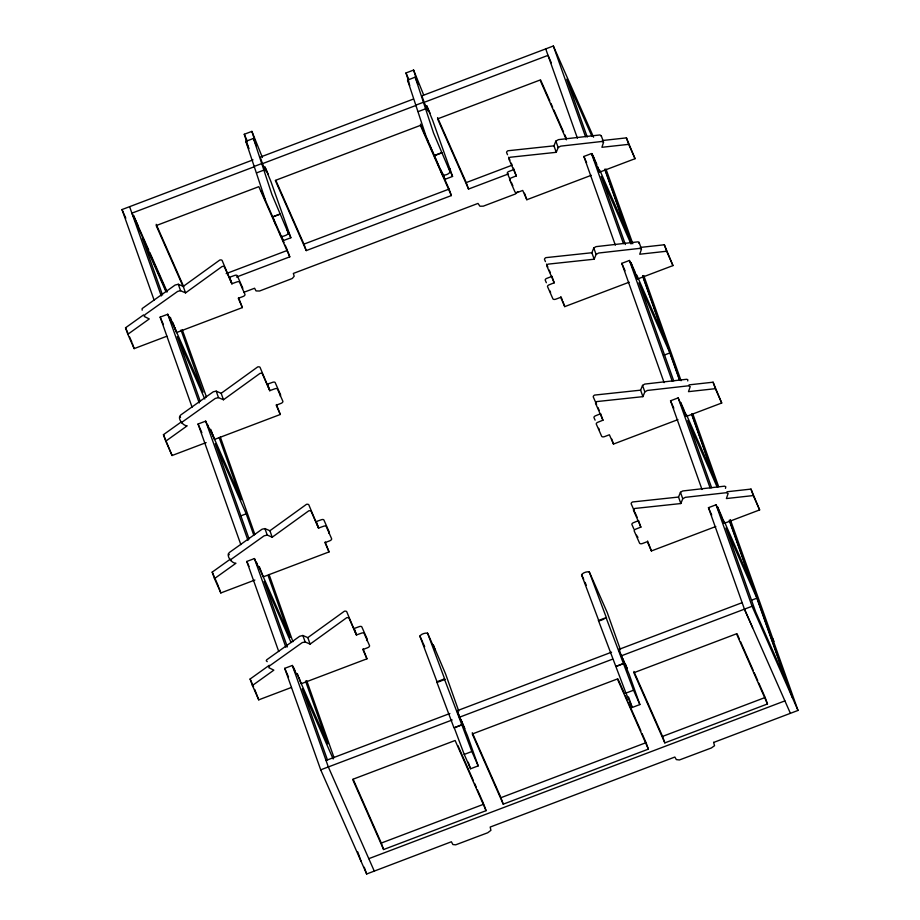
<?xml version="1.0" encoding="UTF-8"?>
<svg xmlns="http://www.w3.org/2000/svg" width="920" height="920" viewBox="0 0 920 920"><rect width="100%" height="100%" fill="white"/><g stroke="black" fill="none" stroke-linecap="round" stroke-linejoin="round"><path stroke-width="1.38" d="M601.243 136.102L600.047 134.941L558.428 139.644L555.875 141.082L553.966 145.843L556.255 152.317L510.255 157.239A2.702 1.449 -19.5 0 0 509.335 157.941A2.633 1.414 -19.5 0 0 508.921 159.125L516.304 175.869L511.048 177.986A2.265 1.219 -19.5 0 0 509.599 179.676L514.993 191.969A2.599 1.391 -19.5 0 0 517.96 192.257L522.732 190.452L526.827 199.732L591.261 175.306M265.546 200.525L245.835 141.358L253.46 138.437L256.461 145.751L251.896 131.387L244.271 134.274L248.837 148.649L248.457 147.683M253.46 138.471L271.871 194.384L288.248 233.024C289.536 234.439 280.841 237.774 280.623 235.911M441.059 170.66L440.841 170.05L444.935 179.331L452.559 176.433L448.466 167.164C454.422 172.097 445.257 176.559 442.324 174.605L425.948 135.964L407.572 80.155L415.161 77.13L418.151 84.445L413.597 70.069L405.973 72.968L408.871 82.11M415.161 77.153L433.561 133.066L450.248 172.35M629.165 282.198L564.742 306.624L560.648 297.344L555.875 299.149A2.599 1.391 -19.5 0 1 552.909 298.862L547.503 286.568A2.265 1.219 -19.5 0 1 548.964 284.889L554.219 282.762L546.837 266.018A2.633 1.414 -19.5 0 1 547.25 264.833A2.702 1.449 -19.5 0 1 548.159 264.132L594.17 259.21L596.091 254.449L598.644 253.023L639.492 248.4L641.47 249.182L639.733 254.23L666.632 251.24L672.957 265.592L637.594 279.002L629.418 260.464L621.793 263.35L664.102 382.628M677.913 419.623L613.49 444.061L609.396 434.78L604.624 436.586A2.599 1.391 -19.5 0 1 601.657 436.287L596.252 424.005A2.265 1.219 -19.5 0 1 597.712 422.315L602.968 420.198L595.585 403.443A2.633 1.414 -19.5 0 1 595.987 402.27A2.702 1.449 -19.5 0 1 596.907 401.568L642.919 396.647L644.839 391.885L647.393 390.448L688.24 385.836L690.219 386.618L688.482 391.655L715.369 388.677L721.706 403.017L686.331 416.438L678.155 397.888L670.542 400.786L702.006 489.486M715.829 526.516L651.406 550.953L647.312 541.673L642.539 543.478A2.599 1.391 -19.5 0 1 639.572 543.179L634.168 530.897A2.265 1.219 -19.5 0 1 635.628 529.207L640.883 527.091L633.5 510.335A2.633 1.414 -19.5 0 1 633.903 509.162A2.702 1.449 -19.5 0 1 634.823 508.461L680.834 503.539L682.755 498.778L685.296 497.341L726.156 492.729L728.134 493.511L726.397 498.548L753.284 495.569L759.621 509.921L724.247 523.33L716.07 504.781L708.457 507.679L744.441 609.155L752.617 627.693M517.822 191.67L515.372 194.005L483.299 206.16L479.941 206.23L477.986 203.423L293.33 273.435L294.193 276.241L292.295 278.495L259.543 291.019L256.024 290.927L254.587 288.236L243.995 292.249M638.997 243.501L638.997 242.236L637.962 241.845L595.987 246.652L593.791 247.974L591.87 252.736L594.17 259.21M687.746 380.937L687.746 379.661L686.711 379.27L644.724 384.088L642.539 385.399L640.619 390.16L642.919 396.647M725.477 488.359L725.776 486.772L724.626 486.162L682.64 490.981L680.455 492.292L678.534 497.053L680.834 503.539M556.255 152.317L558.175 147.556L560.728 146.13L601.577 141.507L603.554 142.29L601.921 147.292L628.716 144.348L635.042 158.7L599.679 172.109L591.502 153.571L583.878 156.458L615.342 245.168M142.163 310.178L142.14 308.579L175.087 285.062L178.284 284.257L183.252 286.407L219.799 260.026A2.702 1.449 -19.5 0 1 221.49 260.026A2.633 1.414 -19.5 0 1 222.157 260.51L231.851 283.728L237.199 281.83A2.265 1.219 -19.5 0 1 239.522 282.083L244.95 294.365A2.599 1.391 -19.5 0 1 243.052 296.504L238.28 298.31L242.374 307.591L176.605 332.534L172.247 322.644M166.911 336.202L134.159 348.622L127.834 334.282L149.281 318.929L144.233 316.468L145.049 314.617L177.686 291.375L180.584 290.731L185.552 292.882L222.088 266.501A2.702 1.449 -19.5 0 1 223.284 266.409A2.633 1.414 -19.5 0 1 224.457 266.984L231.851 283.728M206.137 442.6L172.074 455.515L165.749 441.174L187.185 425.822C183.08 426.098 176.778 418.013 180.665 415.035L213.302 391.782L216.2 391.149L221.168 393.3L257.703 366.919A2.702 1.449 -19.5 0 1 259.394 366.919A2.633 1.414 -19.5 0 1 260.072 367.402L269.767 390.62L275.114 388.723A2.265 1.219 -19.5 0 1 277.426 388.976L282.865 401.258A2.599 1.391 -19.5 0 1 280.968 403.397L276.195 405.202L280.289 414.483L214.521 439.426L210.162 429.536M181.987 423.142L182.344 421.958L215.303 398.429L218.5 397.624L223.468 399.774L260.003 373.393A2.702 1.449 -19.5 0 1 261.188 373.301A2.633 1.414 -19.5 0 1 262.373 373.876L269.767 390.62M254.874 580.037L220.823 592.952L214.498 578.599L235.934 563.259C231.828 563.523 225.526 555.438 229.413 552.46L262.05 529.218L264.937 528.586L269.905 530.736L306.452 504.344A2.702 1.449 -19.5 0 1 308.142 504.355A2.633 1.414 -19.5 0 1 308.821 504.827L318.516 528.057L323.863 526.159A2.265 1.219 -19.5 0 1 326.174 526.412L331.614 538.694A2.599 1.391 -19.5 0 1 329.716 540.833L324.944 542.639L329.038 551.919L263.269 576.851L259.336 566.674M230.736 560.567L231.092 559.383L264.051 535.865L267.237 535.06L272.205 537.211L308.752 510.83A2.702 1.449 -19.5 0 1 309.936 510.738A2.633 1.414 -19.5 0 1 311.121 511.313L318.516 528.057M267.226 661.664L266.271 660.755L266.708 659.801L299.667 636.283L302.853 635.478L307.82 637.629L344.367 611.236A2.702 1.449 -19.5 0 1 346.058 611.248A2.633 1.414 -19.5 0 1 346.736 611.719L356.431 634.949L361.778 633.052A2.265 1.219 -19.5 0 1 364.09 633.305L369.518 645.587A2.599 1.391 -19.5 0 1 367.632 647.726L362.859 649.531L366.953 658.812L301.185 683.744L298.885 677.269M291.479 687.424L258.738 699.844L252.413 685.492L273.849 670.151L268.801 667.678L269.617 665.838L302.254 642.585L305.152 641.953L310.12 644.103L346.667 617.722A2.702 1.449 -19.5 0 1 347.852 617.63A2.633 1.414 -19.5 0 1 349.036 618.206L356.431 634.949M127.834 334.282L125.534 327.796L143.589 314.881M165.749 441.174L163.449 434.688L181.505 421.774M214.498 578.599L212.198 572.125L230.253 559.199M252.413 685.492L250.113 679.018L269.295 665.286M713.667 742.428L798.008 710.435L772.616 638.825M154.146 300.219L121.992 209.564L253.023 159.873M260.188 157.159L413.39 99.073M593.572 137.195L553.346 46L421.877 95.852L424.178 102.327L548.021 55.372L551.287 62.79M253.966 166.52L261.59 163.633M415.667 105.213L423.292 102.315M253.977 166.865L131.905 213.152L166.612 291.812M260.647 158.458L262.487 163.645L415.69 105.547M256.53 172.902L264.155 170.016M418.232 111.596L425.845 108.709M280.335 213.888L272.711 216.775L275.459 224.204M434.412 155.468L442.037 152.582M272.791 216.959L280.404 214.072M434.481 155.641L442.106 152.755M264.96 167.13L271.02 181.827L290.858 237.751L283.233 240.637L281.819 236.647M226.159 273.619L287.477 250.367L285.177 245.168M275.862 180.446L303.945 244.122L449.075 189.094L451.375 195.569L306.245 250.596L275.298 180.423L420.417 125.396L451.375 195.569M437.575 117.61L466.233 182.585L511.485 165.427M229.552 277.253L234.91 275.356A2.265 1.219 -19.5 0 1 237.222 275.609L242.65 287.88A2.599 1.391 -19.5 0 1 242.489 288.753M513.969 169.533L508.748 171.511A2.265 1.219 -19.5 0 0 507.299 173.202L510.312 180.078M236.463 277.058L289.777 256.841L287.937 251.666M566.433 139.805L540.063 80.028L437.575 118.887L468.533 189.06L508.461 173.926M192.084 407.18L160.137 317.135L167.762 314.237L171.58 322.897L169.418 316.802M267.467 384.146L272.814 382.248A2.265 1.219 -19.5 0 1 275.137 382.501L280.565 394.784A2.599 1.391 -19.5 0 1 280.174 395.945M551.885 276.425L546.664 278.404A2.265 1.219 -19.5 0 0 545.215 280.094L546.353 282.727M240.844 544.64L198.053 424.028L205.677 421.141L209.495 429.789L207.77 424.913M663.527 355.339L669.875 352.935L679.42 379.856M241.132 515.752L246.215 513.82L253.828 535.29M316.216 521.582L321.563 519.673A2.265 1.219 -19.5 0 1 323.874 519.938L329.314 532.208A2.599 1.391 -19.5 0 1 328.923 533.381M278.737 651.509L246.802 561.453L254.426 558.566L258.244 567.226L256.507 562.35M354.131 628.475L359.478 626.566A2.265 1.219 -19.5 0 1 361.79 626.831L367.229 639.101A2.599 1.391 -19.5 0 1 366.539 640.55M713.621 742.336L714.529 745.717L711.401 747.948L679.397 759.977L676.338 759.598L674.843 757.045L490.187 827.057L490.912 830.334L487.749 832.749L455.71 844.824L452.881 844.548L451.398 841.765L366.654 874L320.712 769.833L284.717 668.345L292.341 665.459L296.148 674.119L293.998 668.023M427.478 632.96L444.854 679.477L437.23 682.364L420.647 638.181C417.093 634.57 427.558 631.787 427.846 633.742L435.045 650.037L433.228 644.782M589.179 571.745L606.544 618.159L606.061 617.63L598.448 620.529L598.931 621.046L582.337 576.863C578.795 573.252 589.248 570.48 589.547 572.435L607.234 612.547L620.459 649.831M454.25 727.777L461.84 724.799L454.25 727.777L453.652 726.961L436.747 681.835L444.371 678.948L444.854 679.477M600.196 620.574L604.014 619.125M326.036 760.46L449.88 713.494M454.216 727.685L464.232 754.423L470.557 768.763L478.181 765.877L467.509 735.804L457.033 710.78L611.57 652.188M598.448 620.529L625.933 693.105L632.258 707.457L639.871 704.559L629.211 674.486L618.734 649.474L742.152 602.669M751.789 600.116L756.861 598.184L786.6 682.03L755.642 611.834L725.903 527.999L756.861 598.184M320.712 769.833L452.168 719.981M459.333 717.266L612.536 659.168M621.034 655.948L752.065 606.269L798.008 710.435M464.232 754.423L471.856 751.525L478.181 765.877M625.933 693.105L633.546 690.219L639.871 704.559M353.211 779.378L381.294 843.053L483.782 804.195L486.082 810.669L383.594 849.539L352.636 779.366L455.124 740.496L486.082 810.669M472.282 732.711L500.94 797.686L646.07 742.658L648.358 749.133L503.24 804.172L472.282 733.987L617.412 678.96L648.358 749.133M633.88 671.439L662.538 736.414L765.164 697.498L767.464 703.972L664.838 742.888L633.88 672.716L736.518 633.799L767.464 703.972M368.793 858.67L784.898 700.89M602.358 140.541L626.417 137.873L635.042 158.7M640.274 247.434L664.332 244.766L672.957 265.592M689.011 384.87L713.081 382.202L721.706 403.017M726.926 491.763L750.984 489.095L759.621 509.921M553.966 145.843L507.955 150.754A2.702 1.449 -19.5 0 0 506.747 151.857A2.633 1.414 -19.5 0 0 506.632 152.639L507.541 154.732M591.87 252.736L545.87 257.646A2.702 1.449 -19.5 0 0 544.663 258.75A2.633 1.414 -19.5 0 0 544.536 259.532L545.457 261.625M640.619 390.16L594.607 395.082A2.702 1.449 -19.5 0 0 593.411 396.186A2.633 1.414 -19.5 0 0 593.285 396.968L596.597 404.478M678.534 497.053L632.523 501.975A2.702 1.449 -19.5 0 0 631.315 503.079A2.633 1.414 -19.5 0 0 631.2 503.861L634.501 511.37M180.573 417.335L179.688 416.656M229.321 554.771L228.436 554.093M581.555 574.54L583.717 579.381M419.853 635.858L422.889 642.666M461.863 724.891L444.371 678.948M407.537 80.017L407.997 81.04M245.847 141.323L246.859 143.715M433.239 644.897L445.544 673.865L458.769 711.148M550.608 292.376L549.941 290.881M599.357 429.812L598.69 428.306M591.951 136.401L566.731 79.212L587.224 137.011M599.817 170.303L626.773 231.403L604.831 169.567M592.066 153.663L596.827 164.392M631.005 243.972L601.185 176.375L625.37 244.536M636.766 275.091L664.849 338.778L642.574 275.977M635.294 272.527L630.936 262.637L633.224 269.111M583.878 156.458L586.603 162.644M669.875 352.935L638.917 282.739L673.727 380.891M692.794 413.804L718.635 486.657M621.793 263.35L625.059 270.767M540.638 80.04L549.803 100.832M550.953 103.431L552.667 107.329M553.817 109.928L563.558 132.02M564.707 134.619L566.433 138.517M686.216 414.184L713.736 476.583L691.84 414.862M680.765 402.546L684.031 409.952M716.99 486.714L687.746 420.417L711.643 487.796M724.167 521.203L751.686 583.602L729.226 520.26M721.947 516.844L717.588 506.966L719.888 513.441M670.542 400.786L673.808 408.204M772.57 638.733L773.823 641.493L730.319 519.593M708.457 507.679L711.723 515.096M744.441 609.155L790.395 713.322M737.081 633.822L739.369 639.02M740.519 641.619L753.135 670.208M754.273 672.807L757.712 680.605M758.862 683.203L765.164 697.498M508.633 157.193L509.933 160.149M511.29 163.219L512.118 165.094M513.486 168.222L516.269 176.007M511.255 182.206L512.704 185.483A2.599 1.391 -19.5 0 0 512.877 185.713M546.537 264.086L547.848 267.041M549.205 270.112L550.447 272.93M560.912 296.666L562.442 300.138M597.942 407.548L599.184 410.366M595.102 420.164L593.952 417.519A2.265 1.219 -19.5 0 1 595.412 415.84L600.668 413.712L602.922 420.336M634.961 512.394L637.1 517.259M647.577 540.995L651.406 550.953M633.903 529.08L631.867 524.411A2.265 1.219 -19.5 0 1 633.328 522.732L638.583 520.605L640.837 527.229M636.606 535.198L637.111 536.348M413.597 70.069L423.625 94.886M426.776 105.846L430.042 113.263M424.729 103.569L427.995 110.986M405.973 72.968L408.848 79.488M420.417 124.108L425.569 135.803M426.719 138.402L428.444 142.301M429.582 144.9L442.198 173.5M443.348 176.099L449.075 189.094M618.734 649.474L624.852 664.608M622.713 658.582L627.072 668.472L625.657 664.481M585.016 582.337L586.373 585.407M617.976 678.983L624.289 693.277M625.428 695.876L627.153 699.775M628.303 702.374L640.906 730.963M642.056 733.562L646.07 742.658M251.896 131.387L262.395 157.504M265.075 167.152L268.341 174.57M262.487 163.645L265.753 171.062M290.858 237.751L286.764 228.47L288.57 233.68M244.271 134.274L247.146 140.794M261.108 190.589L284.038 242.569M289.777 256.841L258.819 186.668L156.193 225.584L183.137 286.661M457.033 710.78L460.31 718.198M461.023 719.9L464.83 728.548M423.327 643.644L424.683 646.726M457.987 745.717L473.466 780.804M474.605 783.403L476.33 787.301M477.48 789.9L483.207 802.895M238.544 297.631L242.374 307.591M276.46 404.524L280.289 414.483M325.197 541.96L329.038 551.919M363.112 648.853L366.953 658.812M156.193 224.308L183.701 286.683M137.793 225.216L133.423 215.326L148.741 250.044M149.799 252.459L167.187 291.87M165.887 291.479L142.381 238.177L162.53 294.975M172.672 322.345L174.305 326.048M172.12 322.023L203.078 392.219L181.021 330.016M121.992 209.564L125.81 218.212M204.815 399.004L177.295 336.616L200.238 401.304M210.588 429.237L212.221 432.94M210.277 429.594L241.236 499.79L219.248 437.805M160.137 317.135L163.415 324.553M246.215 513.82L215.257 443.624L249.09 539.005M269.065 574.482L292.905 641.723M198.053 424.028L201.871 432.676M258.911 566.973L290.076 637.468L268.099 575.54M291.077 642.528L264.132 581.428L287.362 646.909M297.252 673.567L298.333 676.027M296.838 673.635L327.796 743.831L305.52 681.019M246.802 561.453L248.986 566.398M333.178 759L302.22 688.815L327.485 760.058M374.279 871.113L328.325 766.935L292.341 665.459M284.717 668.345L288.535 677.005M125.534 327.796L128.409 334.316M129.559 336.927L131.87 342.148M163.449 434.688L172.074 455.515M212.198 572.125L218.523 586.466M250.113 679.018L253.564 686.837M254.713 689.448L258.738 699.844M408.135 81.374L408.928 83.352M409.365 84.41L409.779 85.456M247.238 144.67L248.089 146.774M633.546 690.219L606.061 617.63M461.84 724.799L471.856 751.525M626.417 137.873L628.716 144.348M664.332 244.766L666.632 251.24M713.081 382.202L715.369 388.677M750.984 489.095L753.284 495.569M601.208 135.562L603.508 142.036M639.124 242.454L641.412 248.929M632.822 243.742L606.004 169.107M643.758 275.563L681.064 380.73M604.934 169.096L631.304 243.466M642.815 275.919L679.742 380.029M691.736 413.827L717.634 486.841M729.617 520.639L792.442 697.762M597.839 166.922L599.679 172.109M635.755 273.815L637.594 279.002M684.491 411.251L686.331 416.438M722.407 518.144L724.247 523.33M593.02 155.744L595.32 162.219M680.593 402.661L681.973 406.548M553.346 46L585.499 136.654M591.502 153.571L623.438 243.616M629.418 260.464L672.198 381.087M678.155 397.888L710.102 487.945M716.07 504.781L752.065 606.269M545.721 48.886L577.403 138.184M555.875 141.082L558.175 147.556M593.791 247.974L596.091 254.449M642.539 385.399L644.839 391.885M680.455 492.292L682.755 498.778M524.526 193.246L526.827 199.732M562.902 301.438L564.742 306.624M611.65 438.874L613.49 444.061M551.919 276.287L554.185 282.9M466.233 182.585L468.533 189.06M662.538 736.414L664.838 742.888M452.559 176.433L432.722 120.508L426.65 105.811M443.049 173.995L444.935 179.331M628.544 696.992L632.258 707.457M441.289 171.304L442.635 175.168M500.94 797.686L503.24 804.172M303.945 244.122L306.245 250.596M460.851 719.44L463.151 725.914M468.245 762.231L470.557 768.763M279.588 232.611L280.945 236.566M229.689 277.322L231.989 283.808M267.605 384.215L269.893 390.701M316.342 521.651L318.642 528.126M354.257 628.544L356.558 635.019M381.294 843.053L383.594 849.539M183.252 286.407L185.552 292.882M221.168 393.3L223.468 399.774M269.905 530.736L272.205 537.211M307.82 637.629L310.12 644.103M178.284 284.257L180.584 290.731M216.2 391.149L218.5 397.624M264.937 528.586L267.237 535.06M302.853 635.478L305.152 641.953M206.425 396.899L182.275 329.774M220.305 437.023L254.874 534.497M306.705 680.616L334.041 757.7M174.765 327.347L176.605 332.534M212.681 434.24L214.521 439.426M170.407 317.457L171.787 321.344M364.262 867.249L366.654 874M129.605 206.678L161.287 295.975M167.762 314.237L199.226 402.948M205.677 421.141L247.986 540.419M254.426 558.566L285.89 647.278M357.73 851.862L361.089 861.327M132.33 343.436L134.159 348.622M218.983 587.765L220.823 592.952M638.043 537.222A2.599 1.391 -19.5 0 1 637.456 536.923M623.53 663.481L615.94 666.459L623.564 663.573"/></g></svg>
